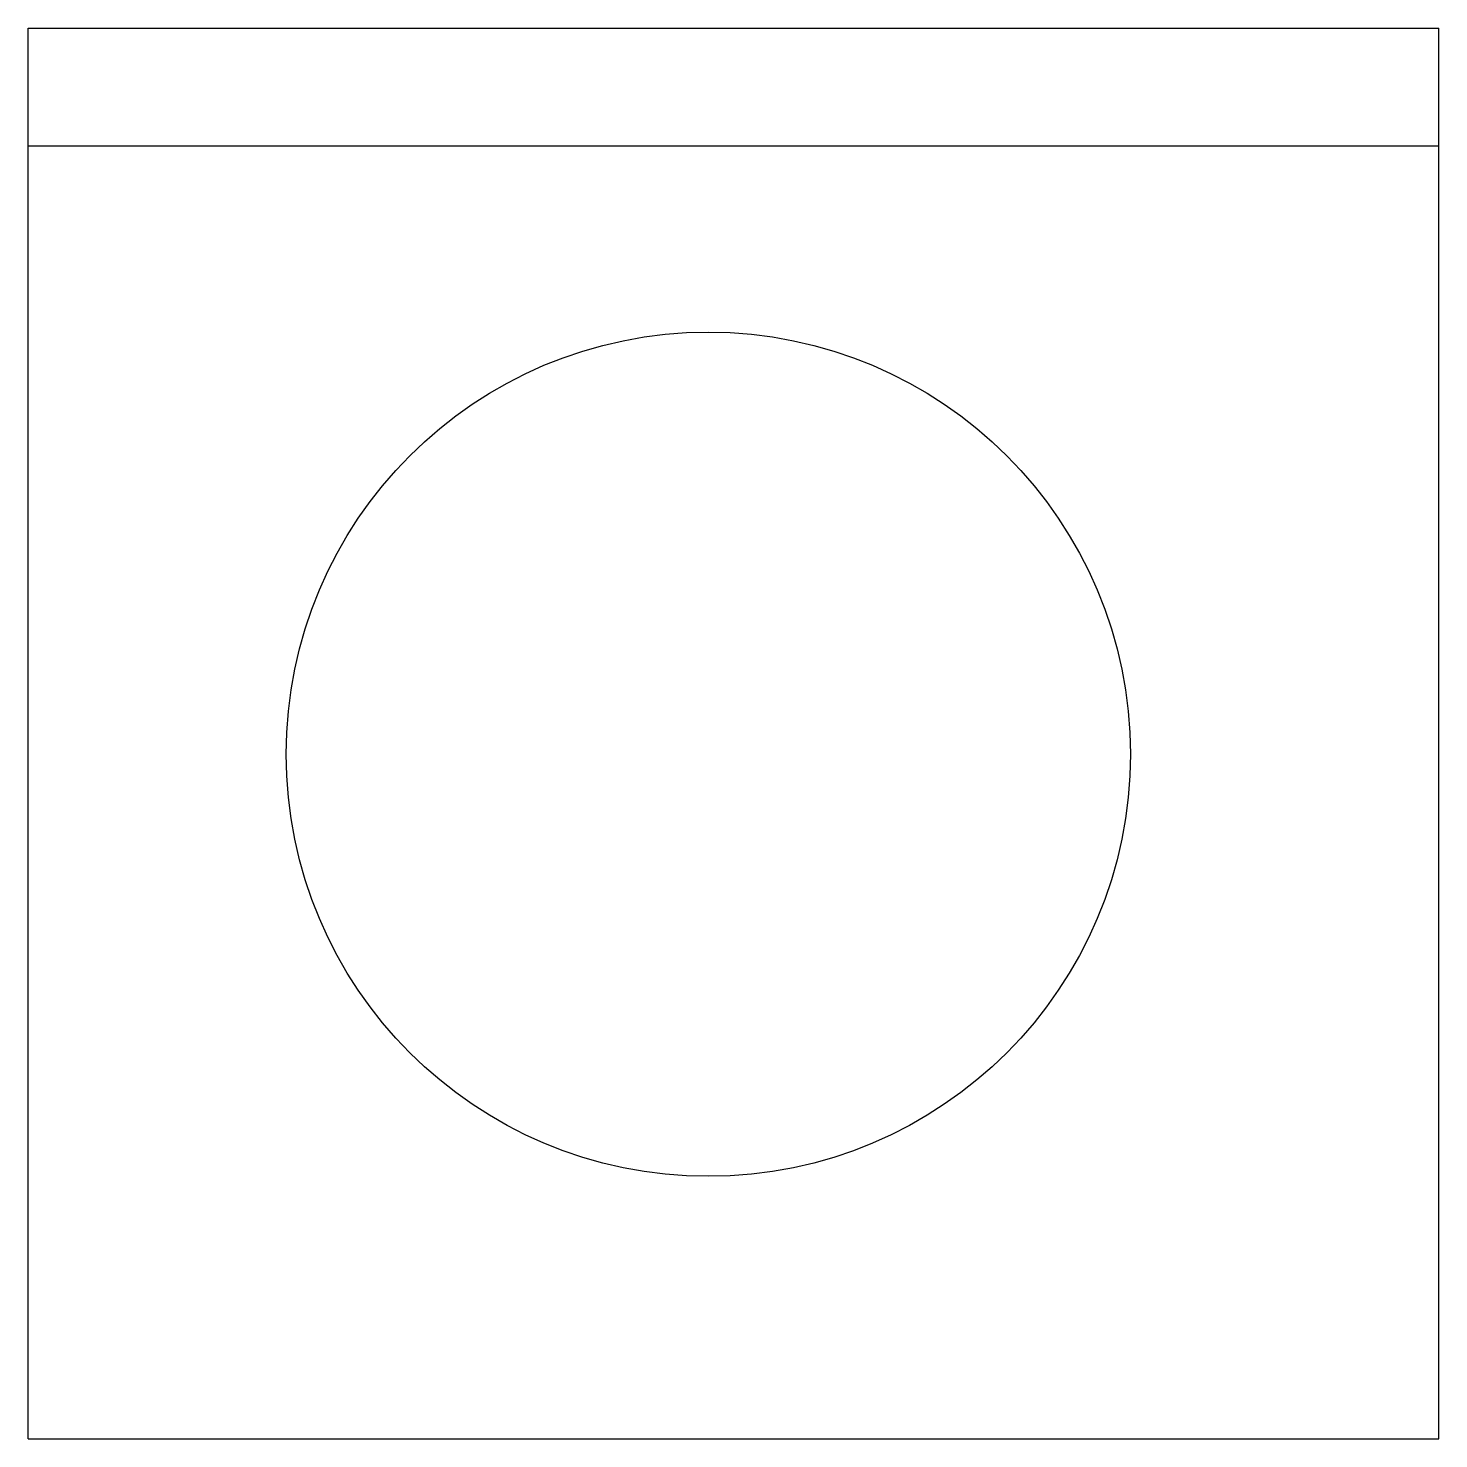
# Model space of a CAD drawing. Extents: x 163961.2 to 164021.2, y 624859.6 to 624919.6.
import ezdxf

# ---------------------------------------------------------------- set-up
doc = ezdxf.new("R2010")
doc.units = 0
doc.header["$LTSCALE"] = 70
doc.header["$MEASUREMENT"] = 0
doc.layers.get('0').update_dxf_attribs({"linetype": 'CONTINUOUS'})

msp = doc.modelspace()

# ---------------------------------------------------------------- linework, layer by layer
for p, q in [((163961.245, 624859.581), (163961.245, 624919.581)), ((163961.245, 624919.581), (164021.245, 624919.58)), ((164021.245, 624859.58), (164021.245, 624919.58)), ((163961.245, 624914.581), (164021.245, 624914.58)), ((163961.245, 624859.581), (164021.245, 624859.58))]:
    msp.add_line(p, q)
msp.add_circle((163990.173, 624888.699), 17.955)

doc.saveas('drawing.dxf')
